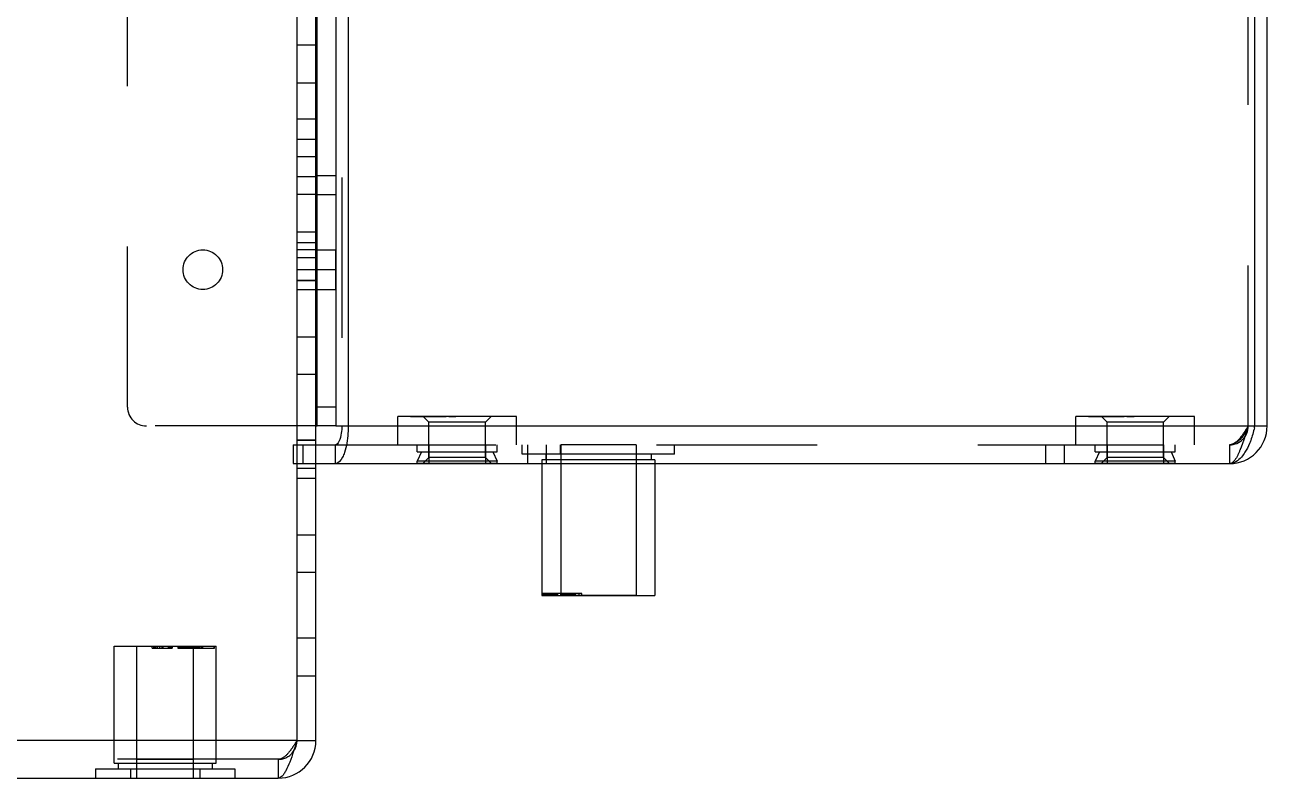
# Model space of a CAD drawing. Header units: millimetres. Extents: x 0 to 8948, y -1340 to 1100.
# Drawn here: x 5076 to 5141.9, y 306.2 to 346.2 of the extents above; entities that cross this region are included whole.
import ezdxf

# ---------------------------------------------------------------- set-up
doc = ezdxf.new("R2010")
doc.units = ezdxf.units.MM
doc.header["$LTSCALE"] = 85.25
doc.linetypes.add('HIDDEN', pattern=[0.2, 0.1, -0.1])
doc.layers.get('0').update_dxf_attribs({"linetype": 'CONTINUOUS'})
doc.layers.add('02___PRT_ALL_AXES', color=7, linetype='CONTINUOUS')
doc.layers.add('DEFAULT_2', color=8, linetype='HIDDEN')

msp = doc.modelspace()

# ---------------------------------------------------------------- linework, layer by layer
at = {"color": 3, "linetype": 'Continuous'}
for p, q in [((5090.448, 308.243), (5090.448, 374.243)), ((5093.166, 374.243), (5093.166, 324.943)), ((5091.448, 308.243), (5091.448, 373.243)), ((5141.29, 324.943), (5141.29, 373.243)), ((5092.508, 372.243), (5092.508, 324.943)), ((5141.948, 324.943), (5141.948, 372.243)), ((5092.521, 324.943), (5141.29, 324.943)), ((5091.448, 322.943), (5139.948, 322.943)), ((5090.448, 308.243), (4774.448, 308.243)), ((4775.448, 306.243), (5089.448, 306.243))]:
    msp.add_line(p, q, dxfattribs=at)
at = {"color": 7, "linetype": 'Continuous'}
for p, q in [((5091.508, 324.943), (5091.508, 372.243)), ((5091.508, 338.243), (5092.508, 338.243)), ((5091.508, 337.243), (5092.508, 337.243)), ((5092.508, 325.943), (5091.508, 325.943)), ((5092.508, 324.943), (5091.508, 324.943)), ((5141.29, 324.943), (5141.948, 324.943)), ((5091.448, 323.943), (5092.482, 323.943)), ((5092.482, 322.943), (5092.482, 323.943)), ((5103.448, 322.943), (5103.448, 315.943)), ((5109.448, 322.943), (5109.448, 315.943)), ((5103.448, 315.943), (5109.448, 315.943)), ((5103.483, 316.043), (5103.469, 316.043)), ((5103.469, 316.043), (5103.469, 315.943)), ((5103.474, 315.943), (5103.474, 316.043)), ((5103.483, 316.043), (5103.483, 315.943)), ((5104.022, 316.043), (5103.965, 316.043)), ((5103.965, 316.043), (5103.965, 315.943)), ((5104.022, 316.043), (5104.022, 315.943)), ((5105.158, 316.043), (5104.806, 316.043)), ((5104.806, 316.043), (5104.806, 315.943)), ((5104.815, 315.943), (5104.815, 316.043)), ((5104.863, 315.943), (5104.863, 316.043)), ((5105.117, 315.943), (5105.117, 316.043)), ((5105.158, 316.043), (5105.158, 315.943)), ((5090.448, 308.243), (5091.448, 308.243))]:
    msp.add_line(p, q, dxfattribs=at)
at = {"color": 3, "linetype": 'Continuous'}
for centre, radius, start, end in [((5139.948, 324.943), 2, 270, 0), ((5135.301, 326.197), 6.119, 347.30547, 348.17175), ((5089.448, 308.243), 2, 270, 0)]:
    msp.add_arc(centre, radius, start, end, dxfattribs=at)
at = {"color": 7, "linetype": 'Continuous'}
msp.add_arc((5089.448, 308.243), 1, 324.96851, 0, dxfattribs=at)
msp.add_open_spline([(5092.798, 324.56), (5092.776, 324.407), (5092.74, 324.186), (5092.567, 323.943), (5092.482, 323.943)], degree=3, knots=[0, 0, 0, 0, 0.647193, 1, 1, 1, 1], dxfattribs=at)
msp.add_open_spline([(5092.824, 324.943), (5092.824, 324.815), (5092.816, 324.687), (5092.798, 324.56)], degree=3, dxfattribs=at)
at = {"color": 3, "linetype": 'Continuous'}
for points, knots in [([(5093.166, 324.943), (5093.166, 324.813), (5093.149, 324.337), (5093.078, 323.857), (5092.966, 323.529)], [0, 0, 0, 0, 0.272181, 1, 1, 1, 1]), ([(5141.073, 324.178), (5141.052, 324.12), (5140.966, 323.902), (5140.862, 323.69), (5140.77, 323.544)], [0, 0, 0, 0, 0.263858, 1, 1, 1, 1]), ([(5092.966, 323.529), (5092.936, 323.444), (5092.847, 323.215), (5092.651, 322.943), (5092.482, 322.943)], [0, 0, 0, 0, 0.346399, 1, 1, 1, 1]), ([(5140.77, 323.544), (5140.714, 323.455), (5140.518, 323.176), (5140.189, 322.943), (5139.948, 322.943)], [0, 0, 0, 0, 0.304496, 1, 1, 1, 1]), ([(5090.448, 308.243), (5090.402, 308.099), (5090.341, 307.907), (5090.278, 307.716), (5090.262, 307.669)], [0, 0, 0, 0, 0.754218, 1, 1, 1, 1]), ([(5090.262, 307.669), (5090.198, 307.477), (5090.077, 307.127), (5089.909, 306.725), (5089.763, 306.477), (5089.646, 306.324), (5089.524, 306.243), (5089.448, 306.243)], [0, 0, 0, 0, 0.358974, 0.654126, 0.770894, 0.865748, 1, 1, 1, 1])]:
    msp.add_open_spline(points, degree=3, knots=knots, dxfattribs=at)
msp.add_open_spline([(5141.27, 324.853), (5141.219, 324.624), (5141.154, 324.398), (5141.073, 324.178)], degree=3, dxfattribs=at)
at = {"layer": '02___PRT_ALL_AXES', "color": 8, "linetype": 'HIDDEN'}
for p, q in [((5091.508, 334.293), (5092.508, 334.293)), ((5091.508, 332.194), (5091.508, 334.292)), ((5092.508, 332.194), (5092.508, 334.292)), ((5091.448, 333.243), (5090.448, 333.243)), ((5092.508, 333.243), (5091.508, 333.243)), ((5090.448, 332.193), (5091.448, 332.193)), ((5091.508, 332.193), (5092.508, 332.193)), ((5097.448, 323.943), (5100.448, 323.943)), ((5097.448, 323.943), (5097.448, 322.943)), ((5100.448, 323.943), (5100.448, 322.943)), ((5108.448, 323.943), (5104.448, 323.943)), ((5104.448, 323.943), (5104.448, 315.943)), ((5108.448, 323.943), (5108.448, 315.943)), ((5133.448, 323.943), (5136.448, 323.943)), ((5133.448, 323.943), (5133.448, 322.943)), ((5136.448, 323.943), (5136.448, 322.943)), ((5097.448, 322.943), (5100.448, 322.943)), ((5103.448, 323.143), (5103.448, 322.943)), ((5104.448, 322.943), (5108.448, 322.943)), ((5109.448, 323.143), (5109.448, 322.943)), ((5133.448, 322.943), (5136.448, 322.943)), ((5108.448, 315.943), (5104.448, 315.943)), ((5080.748, 307.043), (5080.748, 313.243)), ((5081.948, 313.243), (5084.948, 313.243)), ((5081.948, 306.243), (5081.948, 313.243)), ((5084.948, 306.243), (5084.948, 313.243)), ((5086.148, 307.043), (5086.148, 313.243)), ((5081.948, 307.243), (5084.948, 307.243)), ((5081.948, 306.243), (5084.948, 306.243))]:
    msp.add_line(p, q, dxfattribs=at)
at = {"layer": '02___PRT_ALL_AXES', "color": 7, "linetype": 'Continuous'}
for p, q in [((5103.448, 322.943), (5103.448, 315.943)), ((5109.448, 322.943), (5109.448, 315.943))]:
    msp.add_line(p, q, dxfattribs=at)
at = {"layer": '02___PRT_ALL_AXES', "color": 8, "linetype": 'HIDDEN'}
msp.add_circle((5085.448, 333.243), 1.05, dxfattribs=at)
at = {"layer": 'DEFAULT_2', "color": 8, "linetype": 'HIDDEN'}
for p, q in [((5140.948, 324.943), (5140.948, 373.243)), ((5092.824, 372.243), (5092.824, 324.943)), ((5081.448, 325.943), (5081.448, 361.243)), ((5091.448, 345.172), (5090.448, 345.172)), ((5090.448, 343.172), (5091.448, 343.172)), ((5091.448, 341.243), (5090.448, 341.243)), ((5090.448, 340.172), (5091.448, 340.172)), ((5091.448, 339.243), (5090.448, 339.243)), ((5091.448, 338.172), (5090.448, 338.172)), ((5091.448, 337.243), (5090.448, 337.243)), ((5091.448, 335.243), (5090.448, 335.243)), ((5091.448, 334.672), (5090.448, 334.672)), ((5091.448, 334.293), (5090.448, 334.293)), ((5091.448, 333.879), (5090.448, 333.879)), ((5091.448, 332.676), (5090.448, 332.676)), ((5090.448, 332.672), (5091.448, 332.672)), ((5090.448, 329.672), (5091.448, 329.672)), ((5091.448, 327.672), (5090.448, 327.672)), ((5102.098, 325.443), (5095.798, 325.443)), ((5095.798, 323.943), (5095.798, 325.443)), ((5096.472, 325.423), (5096.472, 325.443)), ((5098.363, 325.423), (5096.472, 325.423)), ((5096.486, 325.423), (5096.486, 325.443)), ((5096.508, 325.443), (5096.508, 325.423)), ((5096.516, 325.423), (5096.516, 325.443)), ((5096.554, 325.443), (5096.554, 325.423)), ((5096.554, 325.423), (5096.554, 325.443)), ((5096.555, 325.443), (5096.555, 325.423)), ((5096.557, 325.423), (5096.557, 325.443)), ((5096.567, 325.423), (5096.567, 325.443)), ((5096.577, 325.443), (5096.577, 325.423)), ((5096.801, 325.423), (5096.801, 325.443)), ((5096.834, 325.423), (5096.834, 325.443)), ((5096.915, 325.423), (5096.915, 325.443)), ((5096.948, 325.423), (5096.948, 325.443)), ((5096.956, 325.443), (5096.956, 325.423)), ((5096.969, 325.423), (5096.969, 325.443)), ((5096.989, 325.443), (5096.989, 325.423)), ((5096.99, 325.423), (5096.99, 325.443)), ((5096.992, 325.423), (5096.992, 325.443)), ((5097.019, 325.423), (5097.019, 325.443)), ((5097.02, 325.423), (5097.02, 325.443)), ((5097.026, 325.423), (5097.026, 325.443)), ((5097.036, 325.423), (5097.036, 325.443)), ((5097.048, 325.443), (5097.048, 325.423)), ((5097.049, 325.423), (5097.049, 325.443)), ((5097.094, 325.423), (5097.094, 325.443)), ((5097.106, 325.423), (5097.106, 325.443)), ((5097.135, 325.423), (5097.135, 325.443)), ((5097.139, 325.423), (5097.139, 325.443)), ((5097.142, 325.423), (5097.142, 325.443)), ((5097.448, 325.143), (5097.148, 325.443)), ((5097.148, 325.423), (5097.148, 325.443)), ((5097.216, 325.423), (5097.216, 325.443)), ((5097.233, 325.443), (5097.233, 325.423)), ((5097.236, 325.423), (5097.236, 325.443)), ((5097.238, 325.423), (5097.238, 325.443)), ((5097.239, 325.443), (5097.239, 325.423)), ((5097.253, 325.443), (5097.253, 325.423)), ((5097.256, 325.423), (5097.256, 325.443)), ((5097.258, 325.423), (5097.258, 325.443)), ((5097.271, 325.423), (5097.271, 325.443)), ((5097.273, 325.423), (5097.273, 325.443)), ((5097.281, 325.423), (5097.281, 325.443)), ((5097.282, 325.423), (5097.282, 325.443)), ((5097.342, 325.423), (5097.342, 325.443)), ((5097.343, 325.423), (5097.343, 325.443)), ((5097.355, 325.443), (5097.355, 325.423)), ((5097.38, 325.423), (5097.38, 325.443)), ((5097.386, 325.423), (5097.386, 325.443)), ((5097.401, 325.423), (5097.401, 325.443)), ((5097.404, 325.423), (5097.404, 325.443)), ((5097.417, 325.443), (5097.417, 325.423)), ((5097.421, 325.423), (5097.421, 325.443)), ((5097.431, 325.423), (5097.431, 325.443)), ((5097.432, 325.423), (5097.432, 325.443)), ((5097.435, 325.423), (5097.435, 325.443)), ((5097.446, 325.423), (5097.446, 325.443)), ((5100.448, 325.143), (5097.448, 325.143)), ((5097.448, 323.273), (5097.448, 325.143)), ((5097.46, 325.443), (5097.46, 325.423)), ((5097.461, 325.423), (5097.461, 325.443)), ((5097.462, 325.423), (5097.462, 325.443)), ((5097.496, 325.443), (5097.496, 325.423)), ((5097.503, 325.423), (5097.503, 325.443)), ((5097.562, 325.423), (5097.562, 325.443)), ((5097.57, 325.443), (5097.57, 325.423)), ((5097.594, 325.423), (5097.594, 325.443)), ((5097.605, 325.423), (5097.605, 325.443)), ((5097.617, 325.443), (5097.617, 325.423)), ((5097.628, 325.423), (5097.628, 325.443)), ((5097.628, 325.423), (5097.628, 325.443)), ((5097.639, 325.423), (5097.639, 325.443)), ((5097.641, 325.423), (5097.641, 325.443)), ((5097.679, 325.423), (5097.679, 325.443)), ((5097.708, 325.423), (5097.708, 325.443)), ((5097.716, 325.423), (5097.716, 325.443)), ((5097.716, 325.423), (5097.716, 325.443)), ((5097.792, 325.443), (5097.792, 325.423)), ((5097.81, 325.423), (5097.81, 325.443)), ((5097.839, 325.423), (5097.839, 325.443)), ((5097.852, 325.443), (5097.852, 325.423)), ((5097.862, 325.443), (5097.862, 325.423)), ((5097.879, 325.423), (5097.879, 325.443)), ((5097.91, 325.443), (5097.91, 325.423)), ((5097.918, 325.423), (5097.918, 325.443)), ((5098.046, 325.443), (5098.046, 325.423)), ((5098.081, 325.423), (5098.081, 325.443)), ((5098.109, 325.423), (5098.109, 325.443)), ((5098.117, 325.423), (5098.117, 325.443)), ((5098.146, 325.423), (5098.146, 325.443)), ((5098.157, 325.423), (5098.157, 325.443)), ((5098.185, 325.423), (5098.185, 325.443)), ((5098.193, 325.423), (5098.193, 325.443)), ((5098.352, 325.423), (5098.352, 325.443)), ((5098.363, 325.423), (5098.363, 325.443)), ((5098.503, 325.443), (5098.503, 325.423)), ((5098.884, 325.423), (5098.503, 325.423)), ((5098.505, 325.423), (5098.505, 325.443)), ((5098.545, 325.423), (5098.545, 325.443)), ((5098.554, 325.423), (5098.554, 325.443)), ((5098.555, 325.443), (5098.555, 325.423)), ((5098.556, 325.423), (5098.556, 325.443)), ((5098.578, 325.423), (5098.578, 325.443)), ((5098.584, 325.423), (5098.584, 325.443)), ((5098.585, 325.443), (5098.585, 325.423)), ((5098.589, 325.423), (5098.589, 325.443)), ((5098.593, 325.423), (5098.593, 325.443)), ((5098.671, 325.423), (5098.671, 325.443)), ((5098.686, 325.423), (5098.686, 325.443)), ((5098.687, 325.423), (5098.687, 325.443)), ((5098.696, 325.423), (5098.696, 325.443)), ((5098.72, 325.423), (5098.72, 325.443)), ((5098.732, 325.423), (5098.732, 325.443)), ((5098.777, 325.423), (5098.777, 325.443)), ((5098.805, 325.423), (5098.805, 325.443)), ((5098.811, 325.423), (5098.811, 325.443)), ((5098.837, 325.423), (5098.837, 325.443)), ((5098.837, 325.423), (5098.837, 325.443)), ((5098.843, 325.423), (5098.843, 325.443)), ((5098.845, 325.423), (5098.845, 325.443)), ((5098.852, 325.443), (5098.852, 325.423)), ((5098.856, 325.423), (5098.856, 325.443)), ((5098.884, 325.423), (5098.884, 325.443)), ((5098.884, 325.423), (5098.884, 325.443)), ((5100.448, 325.143), (5100.748, 325.443)), ((5100.448, 323.273), (5100.448, 325.143)), ((5102.098, 323.943), (5102.098, 325.443)), ((5138.098, 325.443), (5131.798, 325.443)), ((5131.798, 323.943), (5131.798, 325.443)), ((5132.472, 325.423), (5132.472, 325.443)), ((5134.363, 325.423), (5132.472, 325.423)), ((5132.486, 325.423), (5132.486, 325.443)), ((5132.508, 325.443), (5132.508, 325.423)), ((5132.516, 325.423), (5132.516, 325.443)), ((5132.554, 325.443), (5132.554, 325.423)), ((5132.554, 325.423), (5132.554, 325.443)), ((5132.555, 325.443), (5132.555, 325.423)), ((5132.557, 325.423), (5132.557, 325.443)), ((5132.567, 325.423), (5132.567, 325.443)), ((5132.577, 325.443), (5132.577, 325.423)), ((5132.801, 325.423), (5132.801, 325.443)), ((5132.834, 325.423), (5132.834, 325.443)), ((5132.915, 325.423), (5132.915, 325.443)), ((5132.948, 325.423), (5132.948, 325.443)), ((5132.956, 325.443), (5132.956, 325.423)), ((5132.969, 325.423), (5132.969, 325.443)), ((5132.989, 325.443), (5132.989, 325.423)), ((5132.99, 325.423), (5132.99, 325.443)), ((5132.992, 325.423), (5132.992, 325.443)), ((5133.019, 325.423), (5133.019, 325.443)), ((5133.02, 325.423), (5133.02, 325.443)), ((5133.026, 325.423), (5133.026, 325.443)), ((5133.036, 325.423), (5133.036, 325.443)), ((5133.048, 325.443), (5133.048, 325.423)), ((5133.049, 325.423), (5133.049, 325.443)), ((5133.094, 325.423), (5133.094, 325.443)), ((5133.106, 325.423), (5133.106, 325.443)), ((5133.135, 325.423), (5133.135, 325.443)), ((5133.139, 325.423), (5133.139, 325.443)), ((5133.142, 325.423), (5133.142, 325.443)), ((5133.448, 325.143), (5133.148, 325.443)), ((5133.148, 325.423), (5133.148, 325.443)), ((5133.216, 325.423), (5133.216, 325.443)), ((5133.233, 325.443), (5133.233, 325.423)), ((5133.236, 325.423), (5133.236, 325.443)), ((5133.238, 325.423), (5133.238, 325.443)), ((5133.239, 325.443), (5133.239, 325.423)), ((5133.253, 325.443), (5133.253, 325.423)), ((5133.256, 325.423), (5133.256, 325.443)), ((5133.258, 325.423), (5133.258, 325.443)), ((5133.271, 325.423), (5133.271, 325.443)), ((5133.273, 325.423), (5133.273, 325.443)), ((5133.281, 325.423), (5133.281, 325.443)), ((5133.282, 325.423), (5133.282, 325.443)), ((5133.342, 325.423), (5133.342, 325.443)), ((5133.343, 325.423), (5133.343, 325.443)), ((5133.355, 325.443), (5133.355, 325.423)), ((5133.38, 325.423), (5133.38, 325.443)), ((5133.386, 325.423), (5133.386, 325.443)), ((5133.401, 325.423), (5133.401, 325.443)), ((5133.404, 325.423), (5133.404, 325.443)), ((5133.417, 325.443), (5133.417, 325.423)), ((5133.421, 325.423), (5133.421, 325.443)), ((5133.431, 325.423), (5133.431, 325.443)), ((5133.432, 325.423), (5133.432, 325.443)), ((5133.435, 325.423), (5133.435, 325.443)), ((5133.446, 325.423), (5133.446, 325.443)), ((5136.448, 325.143), (5133.448, 325.143)), ((5133.448, 323.273), (5133.448, 325.143)), ((5133.46, 325.443), (5133.46, 325.423)), ((5133.461, 325.423), (5133.461, 325.443)), ((5133.462, 325.423), (5133.462, 325.443)), ((5133.496, 325.443), (5133.496, 325.423)), ((5133.503, 325.423), (5133.503, 325.443)), ((5133.562, 325.423), (5133.562, 325.443)), ((5133.57, 325.443), (5133.57, 325.423)), ((5133.594, 325.423), (5133.594, 325.443)), ((5133.605, 325.423), (5133.605, 325.443)), ((5133.617, 325.443), (5133.617, 325.423)), ((5133.628, 325.423), (5133.628, 325.443)), ((5133.628, 325.423), (5133.628, 325.443)), ((5133.639, 325.423), (5133.639, 325.443)), ((5133.641, 325.423), (5133.641, 325.443)), ((5133.679, 325.423), (5133.679, 325.443)), ((5133.708, 325.423), (5133.708, 325.443)), ((5133.716, 325.423), (5133.716, 325.443)), ((5133.716, 325.423), (5133.716, 325.443)), ((5133.792, 325.443), (5133.792, 325.423)), ((5133.81, 325.423), (5133.81, 325.443)), ((5133.839, 325.423), (5133.839, 325.443)), ((5133.852, 325.443), (5133.852, 325.423)), ((5133.862, 325.443), (5133.862, 325.423)), ((5133.879, 325.423), (5133.879, 325.443)), ((5133.91, 325.443), (5133.91, 325.423)), ((5133.918, 325.423), (5133.918, 325.443)), ((5134.046, 325.443), (5134.046, 325.423)), ((5134.081, 325.423), (5134.081, 325.443)), ((5134.109, 325.423), (5134.109, 325.443)), ((5134.117, 325.423), (5134.117, 325.443)), ((5134.146, 325.423), (5134.146, 325.443)), ((5134.157, 325.423), (5134.157, 325.443)), ((5134.185, 325.423), (5134.185, 325.443)), ((5134.193, 325.423), (5134.193, 325.443)), ((5134.352, 325.423), (5134.352, 325.443)), ((5134.363, 325.423), (5134.363, 325.443)), ((5134.503, 325.443), (5134.503, 325.423)), ((5134.884, 325.423), (5134.503, 325.423)), ((5134.505, 325.423), (5134.505, 325.443)), ((5134.545, 325.423), (5134.545, 325.443)), ((5134.554, 325.423), (5134.554, 325.443)), ((5134.555, 325.443), (5134.555, 325.423)), ((5134.556, 325.423), (5134.556, 325.443)), ((5134.578, 325.423), (5134.578, 325.443)), ((5134.584, 325.423), (5134.584, 325.443)), ((5134.585, 325.443), (5134.585, 325.423)), ((5134.589, 325.423), (5134.589, 325.443)), ((5134.593, 325.423), (5134.593, 325.443)), ((5134.671, 325.423), (5134.671, 325.443)), ((5134.686, 325.423), (5134.686, 325.443)), ((5134.687, 325.423), (5134.687, 325.443)), ((5134.696, 325.423), (5134.696, 325.443)), ((5134.72, 325.423), (5134.72, 325.443)), ((5134.732, 325.423), (5134.732, 325.443)), ((5134.777, 325.423), (5134.777, 325.443)), ((5134.805, 325.423), (5134.805, 325.443)), ((5134.811, 325.423), (5134.811, 325.443)), ((5134.837, 325.423), (5134.837, 325.443)), ((5134.837, 325.423), (5134.837, 325.443)), ((5134.843, 325.423), (5134.843, 325.443)), ((5134.845, 325.423), (5134.845, 325.443)), ((5134.852, 325.443), (5134.852, 325.423)), ((5134.856, 325.423), (5134.856, 325.443)), ((5134.884, 325.423), (5134.884, 325.443)), ((5134.884, 325.423), (5134.884, 325.443)), ((5136.448, 325.143), (5136.748, 325.443)), ((5136.448, 323.273), (5136.448, 325.143)), ((5138.098, 323.943), (5138.098, 325.443)), ((5091.448, 324.943), (5082.448, 324.943)), ((5091.448, 324.943), (5091.508, 324.943)), ((5092.508, 324.943), (5092.521, 324.943)), ((5090.248, 323.943), (5091.448, 323.943)), ((5090.248, 323.943), (5090.248, 322.943)), ((5091.448, 324.193), (5090.448, 324.193)), ((5091.448, 324.172), (5090.448, 324.172)), ((5090.748, 323.943), (5090.748, 322.943)), ((5092.482, 323.943), (5139.948, 323.943)), ((5096.823, 323.563), (5096.823, 323.943)), ((5101.073, 323.563), (5101.073, 323.943)), ((5102.406, 323.443), (5102.406, 323.943)), ((5102.698, 322.943), (5102.698, 323.943)), ((5103.698, 322.943), (5103.698, 323.943)), ((5104.427, 323.443), (5104.427, 323.943)), ((5108.469, 323.443), (5108.469, 323.943)), ((5110.489, 323.443), (5110.489, 323.943)), ((5130.198, 322.943), (5130.198, 323.943)), ((5131.198, 322.943), (5131.198, 323.943)), ((5132.823, 323.563), (5132.823, 323.943)), ((5137.073, 323.563), (5137.073, 323.943)), ((5139.948, 323.943), (5139.948, 322.943)), ((5096.823, 323.563), (5101.073, 323.563)), ((5097.048, 323.563), (5096.823, 323.073)), ((5097.448, 323.273), (5097.148, 322.973)), ((5100.448, 323.273), (5097.448, 323.273)), ((5100.448, 323.273), (5100.748, 322.973)), ((5100.848, 323.563), (5101.073, 323.073)), ((5110.489, 323.443), (5102.406, 323.443)), ((5103.648, 323.443), (5103.648, 323.143)), ((5109.248, 323.443), (5109.248, 323.143)), ((5132.823, 323.563), (5137.073, 323.563)), ((5133.048, 323.563), (5132.823, 323.073)), ((5133.448, 323.273), (5133.148, 322.973)), ((5136.448, 323.273), (5133.448, 323.273)), ((5136.448, 323.273), (5136.748, 322.973)), ((5136.848, 323.563), (5137.073, 323.073)), ((5090.248, 322.943), (5091.448, 322.943)), ((5091.448, 322.693), (5090.448, 322.693)), ((5101.073, 323.073), (5096.823, 323.073)), ((5096.823, 322.973), (5096.823, 323.073)), ((5096.823, 322.973), (5101.073, 322.973)), ((5101.073, 322.973), (5101.073, 323.073)), ((5109.448, 323.143), (5103.448, 323.143)), ((5103.448, 323.143), (5103.448, 322.943)), ((5109.448, 323.143), (5109.448, 322.943)), ((5137.073, 323.073), (5132.823, 323.073)), ((5132.823, 322.973), (5132.823, 323.073)), ((5132.823, 322.973), (5137.073, 322.973)), ((5137.073, 322.973), (5137.073, 323.073)), ((5090.448, 322.172), (5091.448, 322.172)), ((5090.448, 319.172), (5091.448, 319.172)), ((5091.448, 317.172), (5090.448, 317.172)), ((5103.965, 316.043), (5103.483, 316.043)), ((5103.511, 315.943), (5103.511, 316.043)), ((5103.514, 315.943), (5103.514, 316.043)), ((5103.555, 315.943), (5103.555, 316.043)), ((5103.557, 315.943), (5103.557, 316.043)), ((5103.563, 315.943), (5103.563, 316.043)), ((5103.564, 315.943), (5103.564, 316.043)), ((5103.573, 315.943), (5103.573, 316.043)), ((5103.588, 315.943), (5103.588, 316.043)), ((5103.59, 315.943), (5103.59, 316.043)), ((5103.63, 315.943), (5103.63, 316.043)), ((5103.633, 315.943), (5103.633, 316.043)), ((5103.637, 315.943), (5103.637, 316.043)), ((5103.649, 315.943), (5103.649, 316.043)), ((5103.688, 315.943), (5103.688, 316.043)), ((5103.699, 315.943), (5103.699, 316.043)), ((5103.707, 315.943), (5103.707, 316.043)), ((5103.719, 315.943), (5103.719, 316.043)), ((5103.758, 315.943), (5103.758, 316.043)), ((5103.769, 315.943), (5103.769, 316.043)), ((5103.773, 315.943), (5103.773, 316.043)), ((5103.777, 315.943), (5103.777, 316.043)), ((5103.816, 315.943), (5103.816, 316.043)), ((5103.819, 315.943), (5103.819, 316.043)), ((5103.836, 315.943), (5103.836, 316.043)), ((5103.842, 315.943), (5103.842, 316.043)), ((5103.843, 315.943), (5103.843, 316.043)), ((5103.849, 315.943), (5103.849, 316.043)), ((5103.851, 315.943), (5103.851, 316.043)), ((5103.858, 315.943), (5103.858, 316.043)), ((5103.87, 315.943), (5103.87, 316.043)), ((5103.891, 315.943), (5103.891, 316.043)), ((5103.897, 315.943), (5103.897, 316.043)), ((5103.898, 315.943), (5103.898, 316.043)), ((5103.903, 315.943), (5103.903, 316.043)), ((5103.908, 315.943), (5103.908, 316.043)), ((5103.91, 315.943), (5103.91, 316.043)), ((5103.914, 315.943), (5103.914, 316.043)), ((5103.917, 315.943), (5103.917, 316.043)), ((5103.919, 315.943), (5103.919, 316.043)), ((5103.924, 315.943), (5103.924, 316.043)), ((5103.945, 315.943), (5103.945, 316.043)), ((5103.959, 315.943), (5103.959, 316.043)), ((5103.972, 315.943), (5103.972, 316.043)), ((5103.977, 315.943), (5103.977, 316.043)), ((5103.982, 315.943), (5103.982, 316.043)), ((5103.994, 315.943), (5103.994, 316.043)), ((5104.004, 315.943), (5104.004, 316.043)), ((5104.005, 315.943), (5104.005, 316.043)), ((5104.008, 315.943), (5104.008, 316.043)), ((5104.021, 315.943), (5104.021, 316.043)), ((5104.658, 316.043), (5104.022, 316.043)), ((5104.027, 315.943), (5104.027, 316.043)), ((5104.039, 315.943), (5104.039, 316.043)), ((5104.04, 315.943), (5104.04, 316.043)), ((5104.05, 315.943), (5104.05, 316.043)), ((5104.052, 315.943), (5104.052, 316.043)), ((5104.054, 315.943), (5104.054, 316.043)), ((5104.059, 315.943), (5104.059, 316.043)), ((5104.071, 315.943), (5104.071, 316.043)), ((5104.084, 315.943), (5104.084, 316.043)), ((5104.093, 315.943), (5104.093, 316.043)), ((5104.094, 315.943), (5104.094, 316.043)), ((5104.098, 315.943), (5104.098, 316.043)), ((5104.104, 315.943), (5104.104, 316.043)), ((5104.116, 315.943), (5104.116, 316.043)), ((5104.12, 315.943), (5104.12, 316.043)), ((5104.131, 315.943), (5104.131, 316.043)), ((5104.139, 315.943), (5104.139, 316.043)), ((5104.151, 315.943), (5104.151, 316.043)), ((5104.153, 315.943), (5104.153, 316.043)), ((5104.174, 315.943), (5104.174, 316.043)), ((5104.179, 315.943), (5104.179, 316.043)), ((5104.181, 315.943), (5104.181, 316.043)), ((5104.182, 315.943), (5104.182, 316.043)), ((5104.184, 315.943), (5104.184, 316.043)), ((5104.188, 315.943), (5104.188, 316.043)), ((5104.194, 315.943), (5104.194, 316.043)), ((5104.195, 315.943), (5104.195, 316.043)), ((5104.211, 315.943), (5104.211, 316.043)), ((5104.228, 315.943), (5104.228, 316.043)), ((5104.232, 315.943), (5104.232, 316.043)), ((5104.235, 315.943), (5104.235, 316.043)), ((5104.264, 315.943), (5104.264, 316.043)), ((5104.267, 315.943), (5104.267, 316.043)), ((5104.273, 315.943), (5104.273, 316.043)), ((5104.293, 315.943), (5104.293, 316.043)), ((5104.454, 315.943), (5104.454, 316.043)), ((5104.464, 315.943), (5104.464, 316.043)), ((5104.535, 315.943), (5104.535, 316.043)), ((5104.55, 315.943), (5104.55, 316.043)), ((5104.597, 315.943), (5104.597, 316.043)), ((5104.658, 315.943), (5104.658, 316.043)), ((5104.806, 316.043), (5104.687, 316.043)), ((5104.687, 315.943), (5104.687, 316.043)), ((5104.695, 315.943), (5104.695, 316.043)), ((5104.708, 315.943), (5104.708, 316.043)), ((5104.726, 315.943), (5104.726, 316.043)), ((5104.747, 315.943), (5104.747, 316.043)), ((5104.789, 315.943), (5104.789, 316.043)), ((5104.79, 315.943), (5104.79, 316.043)), ((5104.811, 315.943), (5104.811, 316.043)), ((5104.86, 315.943), (5104.86, 316.043)), ((5104.92, 315.943), (5104.92, 316.043)), ((5104.945, 315.943), (5104.945, 316.043)), ((5104.984, 315.943), (5104.984, 316.043)), ((5104.995, 315.943), (5104.995, 316.043)), ((5105.051, 315.943), (5105.051, 316.043)), ((5105.076, 315.943), (5105.076, 316.043)), ((5105.111, 315.943), (5105.111, 316.043)), ((5105.151, 315.943), (5105.151, 316.043)), ((5105.57, 316.043), (5105.158, 316.043)), ((5105.177, 315.943), (5105.177, 316.043)), ((5105.231, 315.943), (5105.231, 316.043)), ((5105.432, 315.943), (5105.432, 316.043)), ((5105.57, 315.943), (5105.57, 316.043)), ((5091.448, 313.672), (5090.448, 313.672)), ((5080.748, 313.243), (5086.148, 313.243)), ((5080.748, 307.043), (5080.748, 313.243)), ((5082.76, 313.143), (5082.76, 313.243)), ((5082.76, 313.143), (5083.825, 313.143)), ((5082.828, 313.243), (5082.828, 313.143)), ((5082.883, 313.143), (5082.883, 313.243)), ((5082.937, 313.243), (5082.937, 313.143)), ((5083.015, 313.243), (5083.015, 313.143)), ((5083.172, 313.143), (5083.172, 313.243)), ((5083.263, 313.243), (5083.263, 313.143)), ((5083.339, 313.143), (5083.339, 313.243)), ((5083.631, 313.143), (5083.631, 313.243)), ((5083.638, 313.243), (5083.638, 313.143)), ((5083.685, 313.243), (5083.685, 313.143)), ((5083.757, 313.143), (5083.757, 313.243)), ((5083.825, 313.243), (5083.825, 313.143)), ((5084.115, 313.243), (5084.115, 313.143)), ((5084.115, 313.143), (5086.073, 313.143)), ((5084.141, 313.243), (5084.141, 313.143)), ((5084.142, 313.243), (5084.142, 313.143)), ((5084.192, 313.243), (5084.192, 313.143)), ((5084.23, 313.243), (5084.23, 313.143)), ((5084.233, 313.243), (5084.233, 313.143)), ((5084.265, 313.243), (5084.265, 313.143)), ((5084.306, 313.243), (5084.306, 313.143)), ((5084.342, 313.243), (5084.342, 313.143)), ((5084.343, 313.243), (5084.343, 313.143)), ((5084.397, 313.243), (5084.397, 313.143)), ((5084.414, 313.243), (5084.414, 313.143)), ((5084.448, 313.243), (5084.448, 313.143)), ((5084.478, 313.243), (5084.478, 313.143)), ((5084.486, 313.243), (5084.486, 313.143)), ((5084.515, 313.243), (5084.515, 313.143)), ((5084.517, 313.243), (5084.517, 313.143)), ((5084.518, 313.243), (5084.518, 313.143)), ((5084.526, 313.243), (5084.526, 313.143)), ((5084.562, 313.243), (5084.562, 313.143)), ((5084.571, 313.243), (5084.571, 313.143)), ((5084.584, 313.243), (5084.584, 313.143)), ((5084.59, 313.243), (5084.59, 313.143)), ((5084.592, 313.243), (5084.592, 313.143)), ((5084.631, 313.243), (5084.631, 313.143)), ((5084.634, 313.243), (5084.634, 313.143)), ((5084.659, 313.243), (5084.659, 313.143)), ((5084.675, 313.243), (5084.675, 313.143)), ((5084.681, 313.243), (5084.681, 313.143)), ((5084.685, 313.243), (5084.685, 313.143)), ((5084.686, 313.243), (5084.686, 313.143)), ((5084.689, 313.243), (5084.689, 313.143)), ((5084.731, 313.243), (5084.731, 313.143)), ((5084.748, 313.243), (5084.748, 313.143)), ((5084.752, 313.243), (5084.752, 313.143)), ((5084.755, 313.243), (5084.755, 313.143)), ((5084.762, 313.143), (5084.762, 313.243)), ((5084.77, 313.243), (5084.77, 313.143)), ((5084.793, 313.243), (5084.793, 313.143)), ((5084.796, 313.243), (5084.796, 313.143)), ((5084.827, 313.243), (5084.827, 313.143)), ((5084.838, 313.243), (5084.838, 313.143)), ((5084.866, 313.243), (5084.866, 313.143)), ((5084.907, 313.243), (5084.907, 313.143)), ((5084.915, 313.143), (5084.915, 313.243)), ((5084.916, 313.243), (5084.916, 313.143)), ((5084.934, 313.243), (5084.934, 313.143)), ((5084.941, 313.243), (5084.941, 313.143)), ((5084.951, 313.243), (5084.951, 313.143)), ((5084.955, 313.243), (5084.955, 313.143)), ((5084.971, 313.243), (5084.971, 313.143)), ((5084.996, 313.243), (5084.996, 313.143)), ((5085.021, 313.243), (5085.021, 313.143)), ((5085.025, 313.243), (5085.025, 313.143)), ((5085.033, 313.243), (5085.033, 313.143)), ((5085.039, 313.243), (5085.039, 313.143)), ((5085.04, 313.243), (5085.04, 313.143)), ((5085.052, 313.243), (5085.052, 313.143)), ((5085.055, 313.243), (5085.055, 313.143)), ((5085.058, 313.243), (5085.058, 313.143)), ((5085.082, 313.243), (5085.082, 313.143)), ((5085.128, 313.243), (5085.128, 313.143)), ((5085.177, 313.243), (5085.177, 313.143)), ((5085.18, 313.243), (5085.18, 313.143)), ((5085.189, 313.243), (5085.189, 313.143)), ((5085.204, 313.243), (5085.204, 313.143)), ((5085.206, 313.243), (5085.206, 313.143)), ((5085.215, 313.243), (5085.215, 313.143)), ((5085.239, 313.243), (5085.239, 313.143)), ((5085.248, 313.243), (5085.248, 313.143)), ((5085.25, 313.243), (5085.25, 313.143)), ((5085.265, 313.243), (5085.265, 313.143)), ((5085.274, 313.243), (5085.274, 313.143)), ((5085.277, 313.243), (5085.277, 313.143)), ((5085.292, 313.243), (5085.292, 313.143)), ((5085.372, 313.243), (5085.372, 313.143)), ((5085.396, 313.243), (5085.396, 313.143)), ((5085.415, 313.243), (5085.415, 313.143)), ((5085.421, 313.243), (5085.421, 313.143)), ((5086.042, 313.143), (5086.042, 313.243)), ((5086.073, 313.143), (5086.073, 313.243)), ((5086.148, 307.043), (5086.148, 313.243)), ((5090.448, 311.672), (5091.448, 311.672)), ((5089.448, 307.243), (4775.448, 307.243)), ((5079.753, 306.743), (5087.143, 306.743)), ((5079.753, 306.743), (5079.753, 306.243)), ((5080.748, 307.043), (5086.148, 307.043)), ((5080.948, 307.043), (5080.948, 306.743)), ((5081.6, 306.743), (5081.6, 306.243)), ((5085.295, 306.743), (5085.295, 306.243)), ((5085.948, 307.043), (5085.948, 306.743)), ((5087.143, 306.743), (5087.143, 306.243)), ((5089.448, 307.243), (5089.448, 306.243))]:
    msp.add_line(p, q, dxfattribs=at)
for centre, start, end in [((5082.448, 325.943), 180, 270), ((5139.948, 324.943), 270, 0), ((5089.448, 308.243), 270, 324.96851)]:
    msp.add_arc(centre, 1, start, end, dxfattribs=at)
for points, knots in [([(5140.948, 324.943), (5140.893, 324.812), (5140.695, 324.391), (5140.287, 323.943), (5139.948, 323.943)], [0, 0, 0, 0, 0.295741, 1, 1, 1, 1]), ([(5140.948, 324.943), (5140.893, 324.857), (5140.696, 324.551), (5140.487, 324.239), (5140.281, 324.077)], [0, 0, 0, 0, 0.281269, 1, 1, 1, 1]), ([(5140.281, 324.077), (5140.255, 324.056), (5140.156, 323.987), (5140.035, 323.943), (5139.948, 323.943)], [0, 0, 0, 0, 0.279478, 1, 1, 1, 1]), ([(5140.501, 323.652), (5140.425, 323.47), (5140.315, 323.198), (5140.059, 322.943), (5139.948, 322.943)], [0, 0, 0, 0, 0.639668, 1, 1, 1, 1]), ([(5090.448, 308.243), (5090.366, 308.115), (5090.209, 307.869), (5089.933, 307.489), (5089.641, 307.243), (5089.448, 307.243)], [0, 0, 0, 0, 0.316085, 0.599304, 1, 1, 1, 1])]:
    msp.add_open_spline(points, degree=3, knots=knots, dxfattribs=at)
for points in [[(5140.948, 324.943), (5140.889, 324.758), (5140.83, 324.573), (5140.769, 324.388)], [(5140.614, 323.943), (5140.579, 323.845), (5140.541, 323.748), (5140.501, 323.652)], [(5140.769, 324.388), (5140.719, 324.239), (5140.669, 324.09), (5140.614, 323.943)]]:
    msp.add_open_spline(points, degree=3, dxfattribs=at)

doc.saveas('drawing.dxf')
